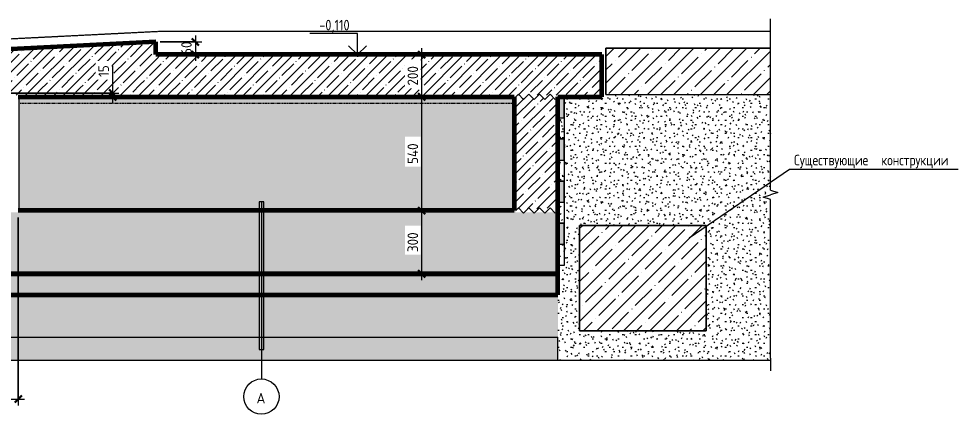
# Model space of a CAD drawing. Header units: millimetres. Extents: x 25978 to 116586, y -2270 to 13021.
# Drawn here: x 71104 to 75558, y -1816 to 60 of the extents above; entities that cross this region are included whole.
import ezdxf

# ---------------------------------------------------------------- set-up
doc = ezdxf.new("R2010")
doc.units = ezdxf.units.MM
doc.linetypes.add('01 Штриховая _2 мм_', pattern=[3, 2, -1])
doc.linetypes.add('01 Штриховая _4 мм_', pattern=[6, 3.5, -2.5])
for name, color, linetype, lineweight in [('AA_Dim', 7, 'Continuous', 9), ('AA_Dim-20', 7, 'Continuous', 9), ('AA_Linii', 7, 'Continuous', 9), ('AA_Oformlenie', 7, 'Continuous', 9), ('AA_Vinoska', 7, 'Continuous', 9), ('AA_Visotnaya otmetka', 7, 'Continuous', 9), ('AF_Perekritie', 7, 'Continuous', 20), ('AF_Perekritie_Опалубка', 253, 'Continuous', 20), ('AF_Stena', 7, '01 Штриховая _4 мм_', 20), ('AF_Stena_Гидроизоляция', 253, 'Continuous', 20)]:
    doc.layers.add(name, color=color, linetype=linetype, lineweight=lineweight)
doc.styles.add('GOST Common_1', font='GOST_Common.ttf', dxfattribs={"width": 0.85, "height": 50})
doc.styles.add('GOST Common_2', font='GOST_Common.ttf', dxfattribs={"height": 50})
doc.styles.add('ISOCPEUR_4', font='isocpeur.TTF', dxfattribs={"width": 0.9, "height": 50})
doc.styles.add('ISOCPEUR_5', font='isocpeur.TTF', dxfattribs={"width": 0.85, "height": 50})
doc.dimstyles.new('05_Округл_5мм__непрозр_', dxfattribs={"dimscale": 304.8, "dimtxt": 50.137748, "dimasz": 0.111549, "dimexe": 0.098425, "dimexo": 0.065617, "dimgap": 0.006562, "dimtad": 1, "dimdec": 0, "dimrnd": 5, "dimdsep": 46, "dimtxsty": 'ISOCPEUR_4', "dimblk1": 'OBLIQUE', "dimblk2": 'OBLIQUE', "dimsah": 1, "dimcen": 0.09, "dimdle": 0.098425, "dimazin": 0, "dimtfac": 1, "dimtdec": 4, "dimtix": 1, "dimtmove": 0, "dimatfit": 3, "dimfxl": 1, "dimtvp": 1, "dimtfill": 1, "dimtolj": 1, "dimtzin": 0, "dimlwd": 18, "dimlwe": 18, "dimarcsym": 2})
doc.dimstyles.new('05_Округл_5мм__непрозр__1', dxfattribs={"dimscale": 304.8, "dimtxt": 50.137748, "dimasz": 0.111549, "dimexe": 0.098425, "dimexo": 0.065617, "dimgap": 0.006562, "dimtad": 1, "dimdec": 0, "dimrnd": 5, "dimdsep": 46, "dimtxsty": 'ISOCPEUR_4', "dimblk1": 'OBLIQUE', "dimblk2": 'OBLIQUE', "dimsah": 1, "dimcen": 0.09, "dimdle": 0.098425, "dimazin": 0, "dimtfac": 1, "dimtdec": 4, "dimtix": 1, "dimtmove": 1, "dimatfit": 3, "dimfxl": 1, "dimtvp": 1, "dimtfill": 1, "dimtolj": 1, "dimtzin": 0, "dimlwd": 18, "dimlwe": 18, "dimarcsym": 2})
doc.dimstyles.new('05_Округл_5мм__прозр__3', dxfattribs={"dimscale": 304.8, "dimtxt": 50.137748, "dimasz": 0.111549, "dimexe": 0.098425, "dimexo": 0.065617, "dimgap": 0.006562, "dimtad": 1, "dimdec": 0, "dimrnd": 5, "dimdsep": 46, "dimtxsty": 'ISOCPEUR_4', "dimblk1": 'OBLIQUE', "dimblk2": 'OBLIQUE', "dimsah": 1, "dimcen": 0.09, "dimdle": 0.098425, "dimazin": 0, "dimtfac": 1, "dimtdec": 4, "dimtix": 1, "dimtmove": 0, "dimatfit": 3, "dimfxl": 1, "dimtvp": 1, "dimtolj": 1, "dimtzin": 0, "dimlwd": 18, "dimlwe": 18, "dimarcsym": 2})
pattern_1 = [(45, (69107.43, -625), (-44.9013, 44.9013), []), (45, (69152.33, -625), (-44.9013, 44.9013), [79.375, -15.875, 0.67056, -15.204])]
pattern_2 = [(45, (69107.43, -625), (-62.8618, 62.8618), []), (45, (69170.29, -625), (-62.8618, 62.8618), [111.125, -22.225, 0.6706, -21.554])]
pattern_3 = [(0, (69107.43, -625), (81.28, 20.32), [6.706, -54.254, 6.706, -54.254, -325.12]), (0, (69107.43, -625), (81.28, 20.32), [-121.92, 6.706, -115.214, 6.706, -54.254, -142.24]), (0, (69107.43, -625), (81.28, 20.32), [-304.8, 6.706, -33.934, 6.706, -94.894]), (120, (69137.91, -614.84), (-58.237636, 60.230545), [6.706, -54.254, 6.706, -54.254, -325.12]), (120, (69137.91, -614.84), (-58.237636, 60.230545), [-121.92, 6.706, -115.214, 6.706, -54.254, -142.24]), (120, (69137.91, -614.84), (-58.237636, 60.230545), [-304.8, 6.706, -33.934, 6.706, -94.894]), (240, (69148.07, -574.2), (-23.042364, -80.550545), [6.706, -54.254, 6.706, -54.254, -325.12]), (240, (69148.07, -574.2), (-23.042364, -80.550545), [-121.92, 6.706, -115.214, 6.706, -54.254, -142.24]), (240, (69148.07, -574.2), (-23.042364, -80.550545), [-304.8, 6.706, -33.934, 6.706, -94.894])]

# ---------------------------------------------------------------- blocks, each defined once
blk = doc.blocks.new('Последовательность узлов - 3мм масшт20 маскировка-904226-Сечение 5')
at = {"layer": 'AA_Oformlenie'}
for p, q in [((28315.061608, -850), (28327.561608, -837.5)), ((28352.561608, -862.5), (28327.561608, -837.5)), ((28365.061608, -850), (28377.561608, -837.5)), ((28402.561608, -862.5), (28377.561608, -837.5)), ((28415.061608, -850), (28427.561608, -837.5)), ((28452.561608, -862.5), (28427.561608, -837.5)), ((28465.061608, -850), (28477.561608, -837.5)), ((28502.561608, -862.5), (28477.561608, -837.5)), ((28365.061608, -850), (28352.561608, -862.5)), ((28415.061608, -850), (28402.561608, -862.5)), ((28465.061608, -850), (28452.561608, -862.5)), ((28515.061608, -850), (28502.561608, -862.5))]:
    blk.add_line(p, q, dxfattribs=at)
blk = doc.blocks.new('011_ЛинияОбрыва _ЭлУзла_Линия_ - Тип 1-3753346-Сечение 5')
at = {"layer": 'AA_Oformlenie'}
for p, q in [((27438.2, -1560), (32191.1, -1560)), ((32235.7, -1560), (36988.1, -1560))]:
    blk.add_line(p, q, dxfattribs=at)
blk = doc.blocks.new('011_ЛинияОбрыва _ЭлУзла_Линия_ - Тип 1-3798767-Сечение 5')
at = {"layer": 'AA_Oformlenie'}
for p, q in [((36988.1, -752.5), (36988.1, 0)), ((36988.1, -1550), (36988.1, -797))]:
    blk.add_line(p, q, dxfattribs=at)
blk = doc.blocks.new('Последовательность узлов - М20-1713677-Сечение 5')
at = {"layer": 'AA_Oformlenie'}
for points in [[(28315.061608, -400), (28315.061608, -300), (28285.061608, -300), (28285.061608, -400)], [(28315.061608, -600), (28315.061608, -500), (28285.061608, -500), (28285.061608, -600)], [(28315.061608, -800), (28315.061608, -700), (28285.061608, -700), (28285.061608, -800)], [(28315.061608, -1000), (28315.061608, -900), (28285.061608, -900), (28285.061608, -1000)]]:
    blk.add_hatch(color=256, dxfattribs=at).paths.add_polyline_path(points)
for p, q in [((28285.061608, -400), (28285.061608, -300)), ((28285.061608, -300), (28315.061608, -300)), ((28285.061608, -300), (28285.061608, -500)), ((28315.061608, -300), (28285.061608, -300)), ((28315.061608, -300), (28315.061608, -400)), ((28315.061608, -500), (28315.061608, -300)), ((28315.061608, -400), (28285.061608, -400)), ((28285.061608, -500), (28315.061608, -500)), ((28285.061608, -600), (28285.061608, -500)), ((28285.061608, -500), (28315.061608, -500)), ((28285.061608, -500), (28285.061608, -700)), ((28315.061608, -500), (28285.061608, -500)), ((28315.061608, -500), (28315.061608, -600)), ((28315.061608, -700), (28315.061608, -500)), ((28315.061608, -600), (28285.061608, -600)), ((28285.061608, -700), (28315.061608, -700)), ((28285.061608, -800), (28285.061608, -700)), ((28285.061608, -700), (28315.061608, -700)), ((28285.061608, -700), (28285.061608, -900)), ((28315.061608, -700), (28285.061608, -700)), ((28315.061608, -700), (28315.061608, -800)), ((28315.061608, -900), (28315.061608, -700)), ((28315.061608, -800), (28285.061608, -800)), ((28285.061608, -900), (28315.061608, -900)), ((28285.061608, -1000), (28285.061608, -900)), ((28285.061608, -900), (28315.061608, -900)), ((28285.061608, -900), (28285.061608, -1100)), ((28315.061608, -900), (28285.061608, -900)), ((28315.061608, -900), (28315.061608, -1000)), ((28315.061608, -1100), (28315.061608, -900)), ((28315.061608, -1000), (28285.061608, -1000)), ((28285.061608, -1100), (28315.061608, -1100))]:
    blk.add_line(p, q, dxfattribs=at)
blk = doc.blocks.new('DIMBLOCK83-Сечение 5')
at = {"layer": 'AA_Dim-20', "lineweight": 30}
for p, q in [((71941.1, -50), (71924.1, -33)), ((71941.1, -50), (71958.1, -67)), ((71941.1, -110), (71924.1, -93)), ((71941.1, -110), (71958.1, -127))]:
    blk.add_line(p, q, dxfattribs=at)
at = {"layer": 'AA_Dim-20', "lineweight": 18}
for p, q in [((71941.1, -20), (71941.1, -140)), ((71773.5, -50), (71971.1, -50)), ((71941.1, -50), (71773.5, -50)), ((71945.1, -110), (71911.1, -110)), ((71941.1, -110), (71945.1, -110))]:
    blk.add_line(p, q, dxfattribs=at)
at = {"layer": 'AA_Dim-20', "color": 0, "lineweight": 18, "insert": (71873.9, -111.2), "char_height": 50, "width": 74.923, "attachment_point": 1, "rotation": 90, "line_spacing_factor": 1.135194, "style": 'ISOCPEUR_4'}
blk.add_mtext('60', dxfattribs=at)
blk = doc.blocks.new('_Oblique')
at = {"color": 0, "linetype": 'ByBlock', "lineweight": -2}
blk.add_line((-0.5, -0.5), (0.5, 0.5), dxfattribs=at)
blk = doc.blocks.new('DIMBLOCK89-Сечение 5')
at = {"layer": 'AA_Dim-20', "lineweight": 18}
for p, q in [((70901.7, -882.5), (70901.7, -1774.2)), ((70901.7, -1744.2), (70901.7, -882.5)), ((71101.7, -882.5), (71101.7, -1774.2)), ((71101.7, -1744.2), (71101.7, -882.5)), ((70901.7, -1744.2), (71131.7, -1744.2))]:
    blk.add_line(p, q, dxfattribs=at)
at = {"layer": 'AA_Dim-20', "lineweight": 30}
for p, q in [((70901.7, -1744.2), (70918.7, -1727.2)), ((71101.7, -1744.2), (71118.7, -1727.2)), ((70901.7, -1744.2), (70884.7, -1761.2)), ((71101.7, -1744.2), (71084.7, -1761.2))]:
    blk.add_line(p, q, dxfattribs=at)
at = {"layer": 'AA_Dim-20', "color": 0, "lineweight": 18, "insert": (70954.8, -1677.1), "char_height": 50, "width": 112.384, "attachment_point": 1, "line_spacing_factor": 1.135194, "style": 'ISOCPEUR_4'}
blk.add_mtext('200', dxfattribs=at)
blk = doc.blocks.new('010_Текст с выноской - Текст 2 строки-3712182-Сечение 5')
at = {"layer": 'AA_Vinoska'}
blk.add_line((37077.8, -652.9), (37877.8, -652.9), dxfattribs=at)
blk = doc.blocks.new('DIMBLOCK96-Сечение 5')
at = {"layer": 'AA_Dim-20', "lineweight": 18}
for p, q in [((73013.9, -80), (73013.9, -310)), ((73017.9, -110), (72983.9, -110)), ((73013.9, -110), (73017.9, -110)), ((73017.9, -310), (72983.9, -310)), ((73013.9, -310), (73017.9, -310))]:
    blk.add_line(p, q, dxfattribs=at)
at = {"layer": 'AA_Dim-20', "lineweight": 30}
for p, q in [((73013.9, -110), (72996.9, -93)), ((73013.9, -110), (73030.9, -127)), ((73013.9, -310), (72996.9, -293)), ((73013.9, -310), (73030.9, -327))]:
    blk.add_line(p, q, dxfattribs=at)
at = {"layer": 'AA_Dim-20', "color": 0, "lineweight": 18, "insert": (72946.8, -256.8), "char_height": 50, "width": 112.384, "attachment_point": 1, "rotation": 90, "line_spacing_factor": 1.135194, "style": 'ISOCPEUR_4', "bg_fill": 3, "box_fill_scale": 1.25, "bg_fill_color": 256, "bg_fill_true_color": 13158600, "bg_fill_transparency": 0}
blk.add_mtext('200', dxfattribs=at)
blk = doc.blocks.new('DIMBLOCK97-Сечение 5')
at = {"layer": 'AA_Dim-20', "lineweight": 18}
for p, q in [((73017.9, -310), (72983.9, -310)), ((73013.9, -310), (73013.9, -850)), ((73013.9, -310), (73017.9, -310)), ((73017.9, -850), (72983.9, -850)), ((73013.9, -850), (73017.9, -850))]:
    blk.add_line(p, q, dxfattribs=at)
at = {"layer": 'AA_Dim-20', "lineweight": 30}
for p, q in [((73013.9, -310), (72996.9, -293)), ((73013.9, -310), (73030.9, -327)), ((73013.9, -850), (72996.9, -833)), ((73013.9, -850), (73030.9, -867))]:
    blk.add_line(p, q, dxfattribs=at)
at = {"layer": 'AA_Dim-20', "color": 0, "lineweight": 18, "insert": (72946.8, -628.7), "char_height": 50, "width": 116.925, "attachment_point": 1, "rotation": 90, "line_spacing_factor": 1.135194, "style": 'ISOCPEUR_4', "bg_fill": 3, "box_fill_scale": 1.25, "bg_fill_color": 256, "bg_fill_true_color": 13158600, "bg_fill_transparency": 0}
blk.add_mtext('540', dxfattribs=at)
blk = doc.blocks.new('DIMBLOCK98-Сечение 5')
at = {"layer": 'AA_Dim-20', "lineweight": 30}
for p, q in [((73013.9, -850), (72996.9, -833)), ((73013.9, -850), (73030.9, -867)), ((73013.9, -1150), (72996.9, -1133)), ((73013.9, -1150), (73030.9, -1167))]:
    blk.add_line(p, q, dxfattribs=at)
at = {"layer": 'AA_Dim-20', "lineweight": 18}
for p, q in [((73017.9, -850), (72983.9, -850)), ((73013.9, -850), (73013.9, -1180)), ((73013.9, -850), (73017.9, -850)), ((73017.9, -1150), (72983.9, -1150)), ((73013.9, -1150), (73017.9, -1150))]:
    blk.add_line(p, q, dxfattribs=at)
at = {"layer": 'AA_Dim-20', "color": 0, "lineweight": 18, "insert": (72946.8, -1046.8), "char_height": 50, "width": 112.384, "attachment_point": 1, "rotation": 90, "line_spacing_factor": 1.135194, "style": 'ISOCPEUR_4', "bg_fill": 3, "box_fill_scale": 1.25, "bg_fill_color": 256, "bg_fill_true_color": 13158600, "bg_fill_transparency": 0}
blk.add_mtext('300', dxfattribs=at)
blk = doc.blocks.new('Высотные отметки - Стрелка вверх-400292-Сечение 5')
at = {"layer": 'AA_Vinoska'}
for p, q in [((27185.3, -1050), (26959.3, -1050)), ((27185.3, -1150), (27185.3, -1050)), ((27185.3, -1150), (27142.9, -1107.6)), ((27185.3, -1150), (27227.8, -1107.6)), ((27245.3, -1150), (27125.3, -1150))]:
    blk.add_line(p, q, dxfattribs=at)
blk = doc.blocks.new('DIMBLOCK101-Сечение 5')
at = {"layer": 'AA_Dim-20', "lineweight": 18}
for p, q in [((71548.8, -162.8), (71548.8, -235.7)), ((71548.8, -235.7), (71548.8, -301.5)), ((71548.8, -262.9), (71548.8, -340)), ((70920.7, -292.9), (71578.8, -292.9)), ((71548.8, -292.9), (70920.7, -292.9)), ((71121.7, -310), (71578.8, -310)), ((71548.8, -310), (71121.7, -310))]:
    blk.add_line(p, q, dxfattribs=at)
at = {"layer": 'AA_Dim-20', "lineweight": 30}
for p, q in [((71548.8, -292.9), (71531.8, -275.9)), ((71548.8, -310), (71531.8, -293)), ((71548.8, -292.9), (71565.8, -309.9)), ((71548.8, -310), (71565.8, -327))]:
    blk.add_line(p, q, dxfattribs=at)
at = {"layer": 'AA_Dim-20', "color": 0, "lineweight": 18, "insert": (71481.6, -215.7), "char_height": 50, "width": 63.571, "attachment_point": 1, "rotation": 90, "line_spacing_factor": 1.135194, "style": 'ISOCPEUR_4', "bg_fill": 3, "box_fill_scale": 1.25, "bg_fill_color": 256, "bg_fill_true_color": 13158600, "bg_fill_transparency": 0}
blk.add_mtext('15', dxfattribs=at)
blk = doc.blocks.new('010_Флажок только номер _ТиповАннот_ - Узел А-3762109-Сечение 5')
at = {"layer": 'AA_Vinoska'}
blk.add_hatch(color=256, dxfattribs=at).paths.add_polyline_path([(34563.5, -1508.8), (34563.5, -808.8), (34585.5, -808.8), (34585.5, -1508.8)])
for p, q in [((34585.5, -808.8), (34563.5, -808.8)), ((34563.5, -808.8), (34563.5, -1508.8)), ((34574.5, -808.8), (34574.5, -1648.8)), ((34585.5, -1508.8), (34585.5, -808.8)), ((34563.5, -1508.8), (34585.5, -1508.8))]:
    blk.add_line(p, q, dxfattribs=at)
blk.add_circle((34574.5, -1732.4), 83.6, dxfattribs=at)

msp = doc.modelspace()

# ---------------------------------------------------------------- hatches: boundary and pattern name
at = {"layer": 'AA_Oformlenie'}
h = msp.add_hatch(dxfattribs=at)
h.set_pattern_fill('FP_16', color=256, style=0, pattern_type=2)
h.set_pattern_definition(pattern_2)
h.paths.add_polyline_path([(73887.7839, -300), (74667.7839, -300), (74667.7839, -80), (73887.7839, -80)])
h = msp.add_hatch(dxfattribs=at)
h.set_pattern_fill('FP_18', color=256, style=0, pattern_type=2)
h.set_pattern_definition([(228.013, (69253.735, -421.8), (-1625.592753, -1828.805906), [27.338, -2706.439]), (184.97, (69235.447, -442.12), (2438.39893, 203.210588), [46.912, -4644.324]), (132.51, (69188.711, -446.184), (2031.981917, -2235.21593), [33.079, -3274.778]), (267.274, (69109.463, -496.984), (203.177686, 4064.000765), [42.72, -4229.315]), (292.834, (69107.431, -539.656), (-1016.014544, 2438.394363), [41.891, -4147.185]), (357.274, (69123.687, -578.264), (-4064.000765, 203.177686), [42.72, -4229.315]), (37.694, (69166.359, -580.296), (-2641.608948, -2031.988727), [56.495, -5593.049]), (72.255, (69211.063, -545.752), (1422.42594, 4470.391849), [53.338, -5280.42]), (121.43, (69227.319, -494.952), (-1625.620142, 2641.587104), [42.865, -4243.644]), (175.236, (69204.967, -458.376), (2235.198795, -203.21414), [48.937, -2397.915]), (222.397, (69156.1987, -454.312), (-2438.417387, -2235.181163), [63.286, -6265.342]), (138.814, (69310.63, -499.016), (-1422.39818, 1219.202255), [21.6, -2138.445]), (171.469, (69294.375, -484.792), (2641.598445, -406.411234), [41.095, -4068.371]), (225, (69253.73, -478.7), (1e-14, -203.2), [28.737, -258.631]), (203.199, (69239.51, -454.312), (1015.99677, 406.40763), [15.475, -1532.05]), (291.801, (69225.287, -460.408), (-203.19592, 609.60137), [21.885, -1072.38]), (30.964, (69233.415, -480.728), (609.59823, 406.40313), [35.546, -1149.304]), (161.565, (69263.895, -462.44), (406.3993, -203.2007), [25.703, -616.872]), (16.389, (69107.431, -460.408), (2032.005538, 609.580525), [36.007, -3564.706]), (70.346, (69141.975, -450.248), (-812.80722, -2235.197648), [30.208, -2990.577]), (293.199, (69263.895, -421.8), (-406.40763, 1015.99677), [30.95, -1516.575]), (343.61, (69276.087, -450.248), (-2031.994898, 609.61599), [36.007, -3564.706]), (339.444, (69107.43, -586.392), (-1016.00023, 406.39942), [34.723, -1701.419]), (294.775, (69139.943, -598.584), (-1015.99464, 2235.202518), [29.094, -2880.287]), (66.801, (69265.927, -625), (406.40763, 1015.99677), [30.95, -1516.575]), (17.354, (69278.119, -596.552), (-2641.600166, -812.798698), [34.063, -3372.19]), (69.444, (69166.359, -625), (-406.39942, -1016.00023), [17.361, -1718.78]), (101.31, (69253.735, -625), (-203.2012, 812.79994), [10.361, -1025.759]), (165.964, (69251.703, -614.84), (609.6008, -203.19715), [41.891, -795.924]), (186.009, (69211.063, -604.68), (2031.999995, 203.19976), [38.821, -3843.309]), (303.69, (69233.415, -499.016), (-203.19896, 406.4002), [29.306, -703.342]), (353.157, (69249.671, -523.4), (3454.398015, -406.41372), [51.165, -5065.281]), (60.945, (69300.47, -529.496), (-812.8103, -1422.39426), [20.921, -2071.151]), (90, (69310.63, -511.2), (-203.2, 203.2), [12.192, -191.008]), (120.256, (69206.999, -598.584), (812.78861, -1422.40596), [28.229, -2794.715]), (48.013, (69192.775, -574.2), (1625.592753, 1828.805906), [54.675, -2679.101]), (0, (69229.35, -533.56), (203.2, 203.2), [52.832, -150.368]), (325.305, (69282.183, -533.56), (-2032.003683, 1422.39508), [32.129, -3180.745]), (254.055, (69308.6, -551.848), (-203.19406, -812.8015), [29.586, -1449.732]), (207.646, (69300.471, -580.296), (-3860.799697, -2032.001423), [48.172, -4768.997]), (175.426, (69257.799, -602.648), (-2641.600241, 203.203787), [50.962, -5045.268])])
h.paths.add_polyline_path([(73659.9615, -1560), (73659.9615, -1450), (65716.3993, -1450), (65166.3993, -300), (65117.9174, -300), (65117.9174, -907.4765), (65133.6184, -907.4765), (65133.6184, -930), (65117.9174, -930), (65152.5584, -941), (65117.9174, -952), (65117.9174, -1560), (69870.8506, -1560), (69881.8506, -1525.359), (69892.8506, -1560), (69892.8506, -1544.2989), (69915.3741, -1544.2989), (69915.3741, -1560), (73617.1651, -1560)])
h = msp.add_hatch(dxfattribs=at)
h.set_pattern_fill('FP_17', color=256, style=0, pattern_type=2)
h.set_pattern_definition(pattern_3)
h.paths.add_polyline_path([(73659.9615, -1450), (73659.9615, -1250), (65916.3993, -1250), (65916.3993, -1150), (65894.7703, -1150), (65894.7703, -1120), (65994.7703, -1120), (65994.7703, -1000), (65964.7703, -1000), (65964.7703, -900), (65994.7703, -900), (65994.7703, -800), (65964.7703, -800), (65964.7703, -700), (65994.7703, -700), (65994.7703, -600), (65964.7703, -600), (65964.7703, -500), (65994.7703, -500), (65994.7703, -400), (65964.7703, -400), (65964.7703, -300), (65166.3993, -300), (65716.3993, -1450), (73617.1651, -1450)])
h = msp.add_hatch(dxfattribs=at)
h.set_pattern_fill('FP_17', color=256, style=0, pattern_type=2)
h.set_pattern_definition(pattern_3)
h.paths.add_polyline_path([(73452.8186, -850), (73452.8186, -310), (71104.1341, -310), (71104.1341, -850), (72392.066, -850)])
h = msp.add_hatch(dxfattribs=at)
h.set_pattern_fill('FP_17', color=256, style=0, pattern_type=2)
h.set_pattern_definition(pattern_3)
h.paths.add_polyline_path([(74633.1429, -920), (74667.7839, -920), (74667.7839, -797), (74633.1429, -786), (74667.7839, -775), (74652.0829, -775), (74652.0829, -752.4765), (74667.7839, -752.4765), (74667.7839, -300), (73867.7839, -300), (73867.7839, -310), (73689.9615, -310), (73689.9615, -410), (73659.9615, -410), (73659.9615, -510), (73689.9615, -510), (73689.9615, -610), (73659.9615, -610), (73659.9615, -710), (73689.9615, -710), (73689.9615, -810), (73659.9615, -810), (73659.9615, -910), (73689.9615, -910), (73689.9615, -920), (74362.7839, -920)])
h = msp.add_hatch(dxfattribs=at)
h.set_pattern_fill('FP_17', color=256, style=0, pattern_type=2)
h.set_pattern_definition(pattern_3)
h.paths.add_polyline_path([(74667.7839, -1560), (74667.7839, -920), (74362.7839, -920), (74362.7839, -1420), (73762.7839, -1420), (73762.7839, -920), (73689.9615, -920), (73689.9615, -1010), (73659.9615, -1010), (73659.9615, -1560)])
h = msp.add_hatch(dxfattribs=at)
h.set_pattern_fill('FP_16', color=256, style=0, pattern_type=2)
h.set_pattern_definition(pattern_2)
h.paths.add_polyline_path([(73762.7839, -1420), (74362.7839, -1420), (74362.7839, -920), (73762.7839, -920), (73762.7839, -1144.5902)])
at = {"layer": 'AF_Perekritie', "lineweight": 9}
h = msp.add_hatch(dxfattribs=at)
h.set_pattern_fill('FP_14', color=256, style=0, pattern_type=2)
h.set_pattern_definition(pattern_1)
h.paths.add_polyline_path([(67754.7703, -450.25), (71753.5309, -250.25), (71753.5309, -50), (67754.7703, -250), (67754.7703, -450)])
h = msp.add_hatch(dxfattribs=at)
h.set_pattern_fill('FP_14', color=256, style=0, pattern_type=2)
h.set_pattern_definition(pattern_1)
h.paths.add_polyline_path([(73867.7839, -310), (73867.8097, -309.9244), (73867.8097, -110), (71753.5309, -110), (71753.5309, -250.25), (70900.7048, -292.9183), (70900.7048, -310), (70901.6764, -309.9319), (70901.6764, -302), (71101.6764, -302), (71101.6764, -310), (73459.9615, -310), (73459.9615, -302), (73659.9615, -302), (73659.9928, -310), (73689.9615, -310)])
h = msp.add_hatch(dxfattribs=at)
h.set_pattern_fill('FP_14', color=256, style=0, pattern_type=2)
h.set_pattern_definition(pattern_1)
h.paths.add_polyline_path([(73509.9615, -1150), (73659.9928, -1150), (73659.9615, -858), (73459.9615, -858), (73459.9615, -850), (71101.6764, -850), (71101.6764, -858), (70901.6764, -858), (70901.6764, -850), (66194.7703, -850), (66194.7703, -858), (65996.3993, -858), (65996.3993, -1150), (73459.9615, -1150)])
h = msp.add_hatch(dxfattribs=at)
h.set_pattern_fill('FP_15', color=256, style=0, pattern_type=2)
h.set_pattern_definition([(50, (69107.43, -625), (145.7474, -12.7507), [15.24, -167.64]), (355, (69107.43, -625), (-28.194, 152.846), [12.192, -134.112]), (100.451, (69119.58, -626.06), (117.554, 140.0937), [12.952, -142.472]), (46.184, (69107.43, -584.36), (216.8635, -33.634), [22.86, -251.46]), (96.636, (69125.5, -587.16), (189.922, 197.942), [19.428, -213.708]), (351.184, (69107.43, -584.36), (189.925, 197.94), [18.288, -201.168]), (21, (69127.75, -594.52), (121.292, -81.8118), [15.24, -167.64]), (326, (69127.75, -594.52), (49.442, 147.3507), [12.192, -134.112]), (71.451, (69137.86, -601.34), (170.7338, 65.5375), [12.952, -142.472]), (37.5, (69107.43, -625), (2.47086, 67.64346), [6.706, -125.781, 6.706, -129.438, -134.62]), (37.5, (69107.43, -625), (2.47086, 67.64346), [-268.63, 6.706, -127.914]), (7.5, (69107.43, -625), (53.4554, 80.144), [6.706, -70.917, 6.706, -122.733, -51.308]), (7.5, (69107.43, -625), (53.4554, 80.144), [-207.061, 6.706, -44.602]), (327.5, (69062.12, -625), (108.4723, -4.58285), [6.706, -44.094, 6.706, -151.79, -210.312]), (327.5, (69062.12, -625), (108.4723, -4.58285), [-209.296, 6.706, -203.606]), (317.5, (69041.8, -625), (118.503, 20.3417), [6.706, -59.334, 6.706, -98.552, -149.352]), (317.5, (69041.8, -625), (118.503, 20.3417), [-171.298, 6.706, -142.646])])
h.paths.add_polyline_path([(69941.8678, -1250), (73659.9928, -1250), (73659.9615, -1150), (65896.3993, -1150), (65896.3993, -1250), (67491.6697, -1250)])
at = {"layer": 'AF_Stena', "linetype": 'Continuous', "lineweight": 9}
h = msp.add_hatch(dxfattribs=at)
h.set_pattern_fill('FP_14', color=256, style=0, pattern_type=2)
h.set_pattern_definition(pattern_1)
h.paths.add_polyline_path([(73459.9615, -850), (73459.9615, -842), (73659.9615, -842), (73659.9615, -318), (73459.9615, -318), (73459.9615, -310), (73452.8132, -310), (73452.8186, -850)])

# ---------------------------------------------------------------- linework, layer by layer
at = {"layer": 'AA_Linii', "linetype": '01 Штриховая _2 мм_', "lineweight": 20}
for p, q in [((67774.7703, -200), (71774.7703, 1.005)), ((74667.7839, 0), (71774.7703, 0))]:
    msp.add_line(p, q, dxfattribs=at)
at = {"layer": 'AA_Linii', "lineweight": 20}
for p, q in [((74667.7839, -80), (73887.7839, -80)), ((73887.7839, -80), (73887.7839, -300)), ((73887.7839, -300), (73887.7839, -80)), ((73887.7839, -80), (74667.7839, -80)), ((73452.8186, -310), (71104.1341, -310)), ((71104.1341, -310), (71104.1341, -850)), ((73452.8186, -850), (73452.8186, -310)), ((73887.7839, -300), (74667.7839, -300)), ((73887.7839, -300), (74667.7839, -300)), ((71104.1341, -850), (73452.8186, -850)), ((73762.7839, -1420), (73762.7839, -920)), ((73762.7839, -920), (74362.7839, -920)), ((74362.7839, -920), (74362.7839, -1420)), ((73659.9615, -1250), (65916.3993, -1250)), ((74362.7839, -1420), (73762.7839, -1420)), ((65716.3993, -1450), (73659.9615, -1450)), ((73659.9615, -1560), (73659.9615, -1450))]:
    msp.add_line(p, q, dxfattribs=at)
at = {"layer": 'AA_Linii', "linetype": '01 Штриховая _4 мм_', "lineweight": 20}
msp.add_line((71104.1341, -340), (73459.9615, -340), dxfattribs=at)
at = {"layer": 'AA_Linii'}
for p, q in [((74362.7839, -920), (73762.7839, -920)), ((73762.7839, -920), (73762.7839, -1420)), ((74362.7839, -1420), (74362.7839, -920)), ((73762.7839, -1420), (74362.7839, -1420))]:
    msp.add_line(p, q, dxfattribs=at)
at = {"layer": 'AA_Vinoska'}
for p, q in [((74667.7839, 0), (74667.7839, 60)), ((74282.719, -979.8735), (74757.5293, -652.9273)), ((74667.7839, -752.4765), (74702.444, -763.7383)), ((74633.1429, -786), (74667.7839, -775)), ((74667.7839, -797), (74633.1429, -786)), ((74702.444, -763.7383), (74667.7839, -775)), ((74667.7839, -1550), (74667.7839, -1610))]:
    msp.add_line(p, q, dxfattribs=at)
at = {"layer": 'AA_Visotnaya otmetka'}
for p, q in [((72744.6221, -110), (72709.5628, -110)), ((72822.5316, -110), (72744.6221, -110))]:
    msp.add_line(p, q, dxfattribs=at)
at = {"layer": 'AF_Perekritie_Опалубка', "lineweight": 60}
for p, q in [((71753.5309, -50), (67754.7703, -250)), ((71753.5309, -110), (71753.5309, -50)), ((73867.8097, -110), (71753.5309, -110)), ((73867.8097, -310), (73867.8097, -110)), ((71101.6764, -310), (73452.8132, -310)), ((73659.9928, -310), (73867.7839, -310)), ((73452.8132, -850), (71101.6764, -850)), ((73659.9928, -1150), (73659.9928, -850)), ((73659.9615, -1150), (65916.3993, -1150)), ((65996.3993, -1150), (73659.9615, -1150)), ((73659.9928, -1250), (73659.9928, -1150)), ((65916.3993, -1250), (73659.9615, -1250))]:
    msp.add_line(p, q, dxfattribs=at)
at = {"layer": 'AF_Perekritie_Опалубка'}
msp.add_line((73867.8097, -110), (73864.7537, -110), dxfattribs=at)
at = {"layer": 'AF_Stena_Гидроизоляция'}
for p, q in [((73450.0105, -310), (73452.8132, -310)), ((73452.8132, -850), (73450.0105, -850))]:
    msp.add_line(p, q, dxfattribs=at)
at = {"layer": 'AF_Stena_Гидроизоляция', "lineweight": 60}
for p, q in [((73452.8132, -310), (73452.8132, -850)), ((73659.9928, -850), (73659.9928, -310))]:
    msp.add_line(p, q, dxfattribs=at)

# ---------------------------------------------------------------- block references
at = {"layer": 'AA_Oformlenie'}
for name in ['011_ЛинияОбрыва _ЭлУзла_Линия_ - Тип 1-3798767-Сечение 5', '011_ЛинияОбрыва _ЭлУзла_Линия_ - Тип 1-3753346-Сечение 5']:
    msp.add_blockref(name, (37679.7087, 0), dxfattribs=at)
at = {"layer": 'AA_Oformlenie', "rotation": 180}
for p in [(101975.0231, -1160), (101975.0231, -1700)]:
    msp.add_blockref('Последовательность узлов - 3мм масшт20 маскировка-904226-Сечение 5', p, dxfattribs=at)
at = {"layer": 'AA_Oformlenie', "extrusion": (0, 0, -1)}
msp.add_blockref('Последовательность узлов - М20-1713677-Сечение 5', (-101975.0231, -10), dxfattribs=at)
at = {"layer": 'AA_Vinoska'}
for name in ['010_Текст с выноской - Текст 2 строки-3712182-Сечение 5', '010_Флажок только номер _ТиповАннот_ - Узел А-3762109-Сечение 5']:
    msp.add_blockref(name, (37679.7087, 0), dxfattribs=at)
at = {"layer": 'AA_Visotnaya otmetka'}
msp.add_blockref('Высотные отметки - Стрелка вверх-400292-Сечение 5', (45524.2131, 1040), dxfattribs=at)

# ---------------------------------------------------------------- texts
at = {"layer": 'AA_Vinoska', "char_height": 50, "attachment_point": 1}
for s, insert, width, style in [('Существующие', (74779.3699, -585.2812), 483.818406, 'GOST Common_1'), ('\\fGOST Common|b0|i0|c204|p34|;\\W.85; ', (75178.56, -585.2812), 17.717294, 'GOST Common_1'), ('конструкции', (75193.1783, -585.2812), 412.949231, 'GOST Common_1'), ('\\fGOST Common|b0|i0|c204|p34|;А', (72230.5179, -1715.2579), 54.51475, 'GOST Common_2')]:
    msp.add_mtext(s, dxfattribs=dict(at, insert=insert, width=width, style=style))
at = {"layer": 'AA_Visotnaya otmetka', "insert": (72528.1195, 55.1359), "char_height": 50, "width": 171.464101, "attachment_point": 1, "line_spacing_factor": 1.135194, "style": 'ISOCPEUR_5'}
msp.add_mtext('-0,110', dxfattribs=at)

# ---------------------------------------------------------------- dimensions: what is measured, and where the dimension line sits
at = {"layer": 'AA_Dim', "lineweight": 18}
dim = msp.add_linear_dim(base=(71941.0566, -110), p1=(71753.5309, -50), p2=(71965.0982, -110), angle=90, dimstyle='05_Округл_5мм__прозр__3', override={"dimpost": '<>', "dimfxl": 219.910766}, dxfattribs=at)
dim.commit()
dim.dimension.update_dxf_attribs({"geometry": 'DIMBLOCK83-Сечение 5', "text_midpoint": (71914.0566, -80)})
dim = msp.add_linear_dim(base=(71101.6764, -1744.1949), p1=(70901.6764, -862.5), p2=(71101.6764, -862.5), dimstyle='05_Округл_5мм__прозр__3', override={"dimpost": '<>', "dimfxl": 200}, dxfattribs=at)
dim.commit()
dim.dimension.update_dxf_attribs({"geometry": 'DIMBLOCK89-Сечение 5', "text_midpoint": (71001.6764, -1717.1949)})

# ---------------------------------------------------------------- next in the draw order: dimensions: what is measured, and where the dimension line sits
dim = msp.add_linear_dim(base=(73013.8954, -310), p1=(73037.937, -110), p2=(73037.937, -310), angle=90, dimstyle='05_Округл_5мм__непрозр_', override={"dimpost": '<>', "dimfxl": 200}, dxfattribs=at)
dim.commit()
dim.dimension.update_dxf_attribs({"geometry": 'DIMBLOCK96-Сечение 5', "text_midpoint": (72986.8954, -210)})
dim = msp.add_linear_dim(base=(71548.7544, -310), p1=(70900.6916, -292.9183), p2=(71101.6764, -310), angle=90, dimstyle='05_Округл_5мм__непрозр__1', override={"dimpost": '<>', "dimfxl": 201.709422}, dxfattribs=at)
dim.commit()
dim.dimension.update_dxf_attribs({"geometry": 'DIMBLOCK101-Сечение 5', "text_midpoint": (71514.9518, -183.9625), "dimtype": 160, "text_rotation": 90})

# ---------------------------------------------------------------- next in the draw order: dimensions: what is measured, and where the dimension line sits
dim = msp.add_linear_dim(base=(73013.8954, -850), p1=(73037.937, -310), p2=(73037.937, -850), angle=90, dimstyle='05_Округл_5мм__непрозр_', override={"dimpost": '<>', "dimfxl": 540}, dxfattribs=at)
dim.commit()
dim.dimension.update_dxf_attribs({"geometry": 'DIMBLOCK97-Сечение 5', "text_midpoint": (72986.8954, -580)})

# ---------------------------------------------------------------- next in the draw order: dimensions: what is measured, and where the dimension line sits
dim = msp.add_linear_dim(base=(73013.8954, -1150), p1=(73037.937, -850), p2=(73037.937, -1150), angle=90, dimstyle='05_Округл_5мм__непрозр_', override={"dimpost": '<>', "dimfxl": 300}, dxfattribs=at)
dim.commit()
dim.dimension.update_dxf_attribs({"geometry": 'DIMBLOCK98-Сечение 5', "text_midpoint": (72986.8954, -1000)})

doc.saveas('drawing.dxf')
